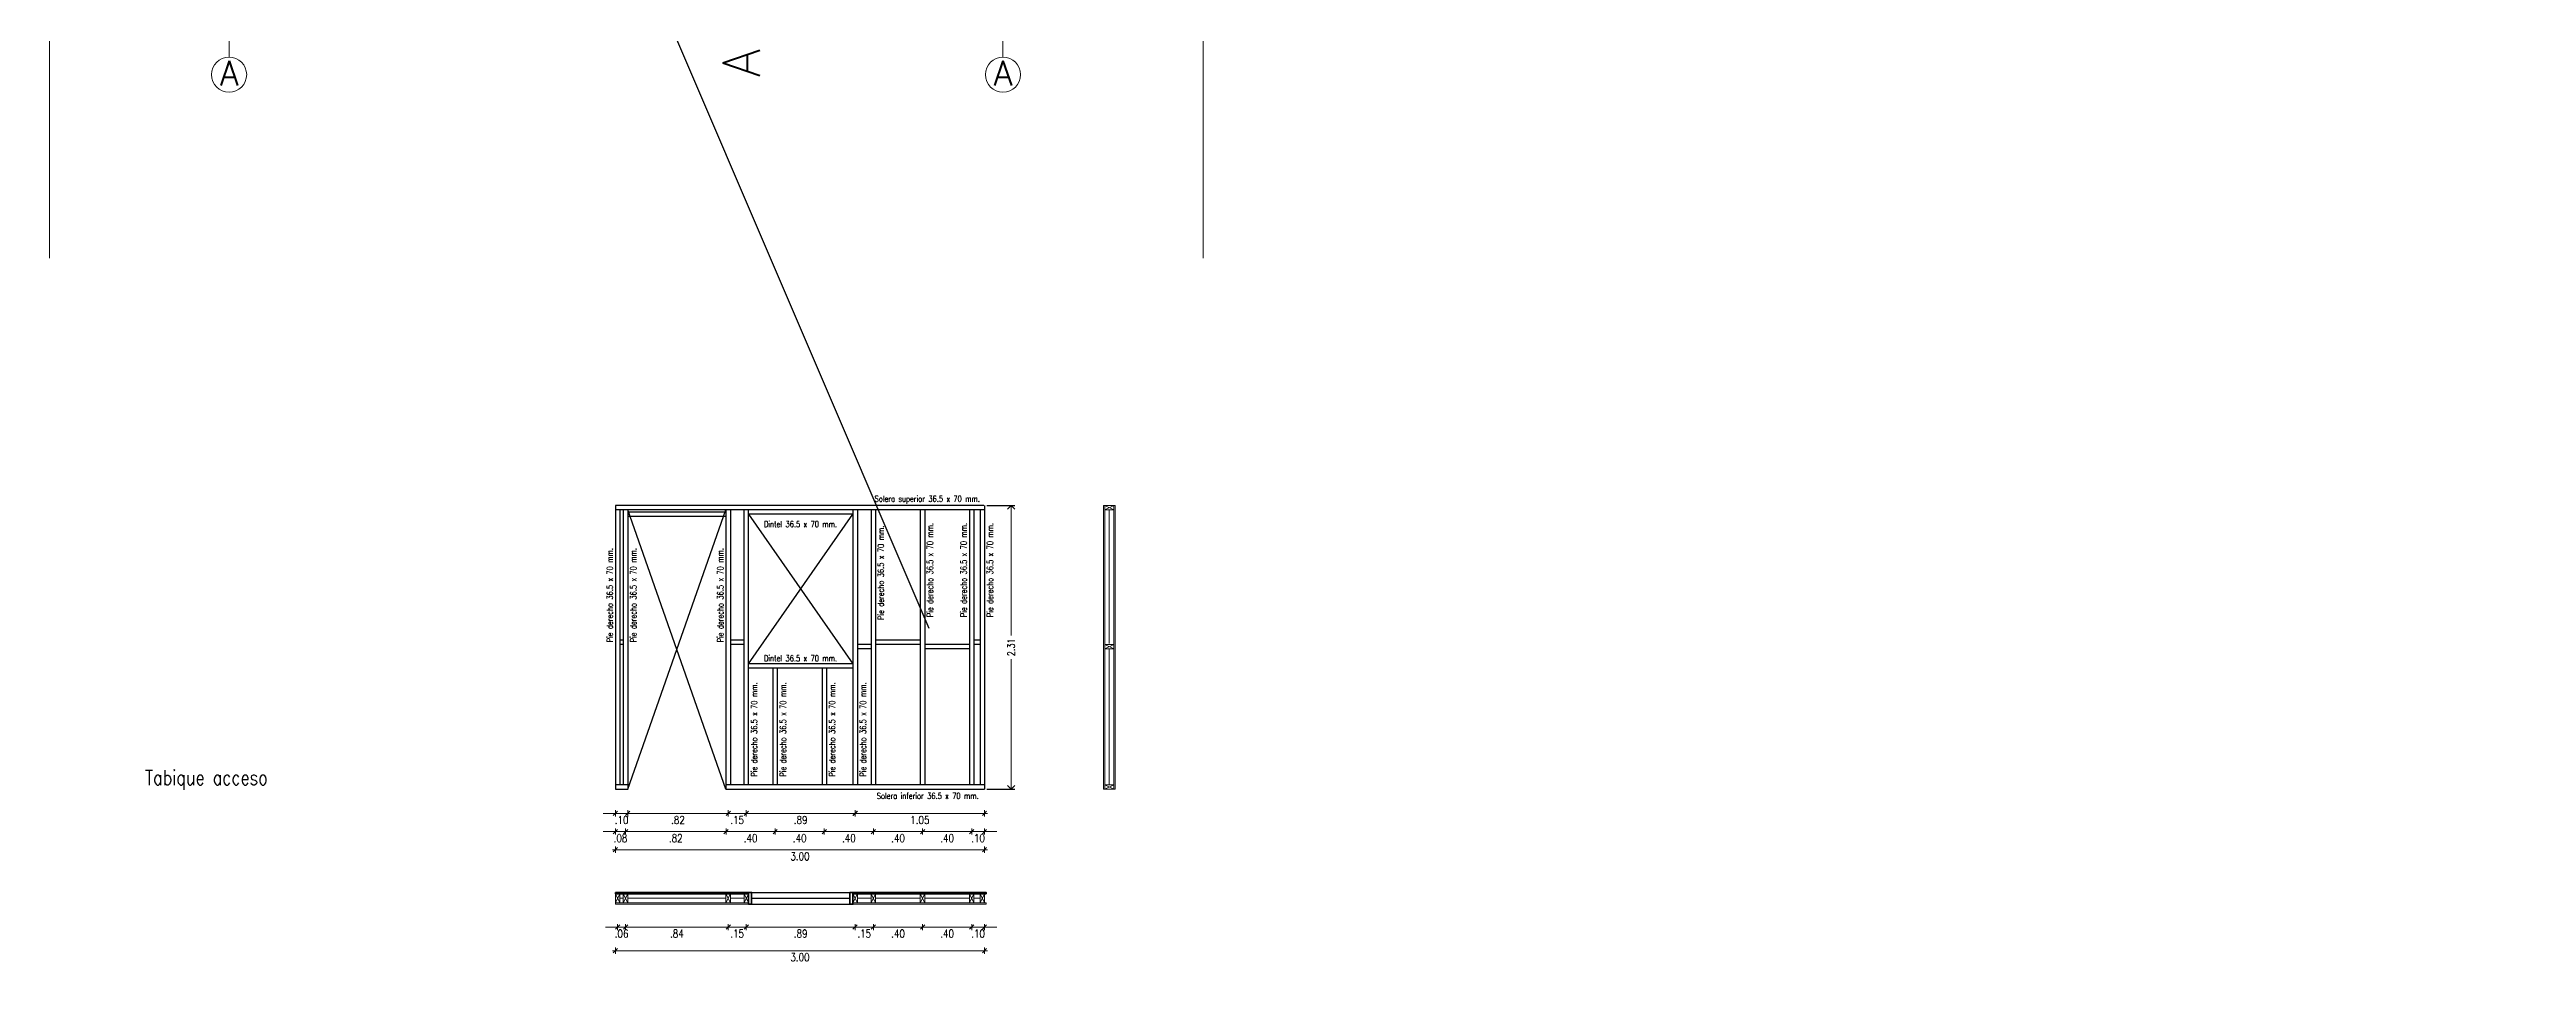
# Model space of a CAD drawing. Header units: metres. Extents: x -2 to 612, y -64 to 156.
# Drawn here: x 352.95 to 373.12, y 14.22 to 21.66 of the extents above; entities that cross this region are included whole.
import ezdxf
from ezdxf import colors
from ezdxf.entities.mleader import LeaderData, LeaderLine
from ezdxf.enums import TextEntityAlignment as Align
from ezdxf.math import Vec2, Vec3

# ---------------------------------------------------------------- set-up
doc = ezdxf.new("R2010")
doc.units = ezdxf.units.M
doc.header["$LTSCALE"] = 5
doc.header["$MEASUREMENT"] = 0
doc.layers.get('0').update_dxf_attribs({"color": 30})
doc.layers.get('DEFPOINTS').update_dxf_attribs({"color": 210})
for name, color, linetype, lineweight in [('A-ANNO-DIMS', 3, 'Continuous', 18), ('A-ANNO-SYMB', 3, 'Continuous', 18), ('A-ANNO-TEXT', 3, 'Continuous', 18), ('A-DETL-MBND', 3, 'Continuous', 18), ('A-ELEV-IDEN', 3, 'Continuous', 18), ('A-ELEV-MBE1', 7, 'Continuous', 35), ('A-ELEV-MBE2', 4, 'Continuous', 25), ('A-SECT-MCUT', 7, 'Continuous', 35), ('A-WALL-PATT', 8, 'Continuous', 18), ('A-WALL-STUD', 3, 'Continuous', 18)]:
    doc.layers.add(name, color=color, linetype=linetype, lineweight=lineweight)
doc.styles.add('E-ROMANS', font='romans.shx', dxfattribs={"width": 0.8})
doc.styles.get("Standard").update_dxf_attribs({"font": 'arial.ttf'})
doc.dimstyles.new('E-0050_ARW_12', dxfattribs={"dimscale": 0.001, "dimtxt": 60, "dimasz": 60, "dimexe": 30, "dimexo": 20, "dimgap": 30, "dimtad": 0, "dimzin": 0, "dimdsep": 46, "dimtxsty": 'E-ROMANS', "dimblk": 'OPEN90', "dimcen": 30, "dimclrd": 256, "dimclre": 256, "dimclrt": 256, "dimadec": 0, "dimazin": 0, "dimtfac": 1, "dimtmove": 1, "dimatfit": 3, "dimldrblk": 'OPEN90', "dimfxl": 1, "dimtfill": 1, "dimtolj": 1, "dimtzin": 0, "dimlwd": -1, "dimarcsym": 0})

# ---------------------------------------------------------------- blocks, each defined once
blk = doc.blocks.new('_Open90')
at = {"color": 0, "linetype": 'ByBlock', "lineweight": -2}
for p, q in [((-0.5, 0.5), (0, 0)), ((0, 0), (-1, 0)), ((0, 0), (-0.5, -0.5))]:
    blk.add_line(p, q, dxfattribs=at)
blk = doc.blocks.new('ARCH TICK 2')
for p, q in [((-1, 0), (0.5, 0)), ((0, 0.5), (0, -0.5))]:
    blk.add_line(p, q)
at = {"color": 0, "linetype": 'ByBlock'}
blk.add_line((-0.35, -0.35), (0.35, 0.35), dxfattribs=at)
at = {"color": 0, "linetype": 'ByBlock', "const_width": 0.106}
blk.add_lwpolyline([(-0.35, -0.35), (0.35, 0.35)], dxfattribs=at)
blk = doc.blocks.new('*D230')
at = {"layer": 'A-ANNO-DIMS', "transparency": 16777216}
blk.add_line((360.111, 15.29), (360.411, 15.29), dxfattribs=at)
at = {"layer": 'DEFPOINTS', "color": 0, "transparency": 16777216}
for p in [(360.061, 15.671), (360.461, 15.671), (360.461, 15.29)]:
    blk.add_point(p, dxfattribs=at)
at = {"layer": 'A-ANNO-DIMS', "transparency": 16777216, "xscale": 0.05, "yscale": 0.05, "zscale": 0.05, "rotation": 180}
blk.add_blockref('ARCH TICK 2', (360.061, 15.29), dxfattribs=at)
at = {"layer": 'A-ANNO-DIMS', "transparency": 16777216, "xscale": 0.05, "yscale": 0.05, "zscale": 0.05}
blk.add_blockref('ARCH TICK 2', (360.461, 15.29), dxfattribs=at)
at = {"layer": 'A-ANNO-DIMS', "transparency": 16777216, "insert": (360.261, 15.236), "char_height": 0.065, "attachment_point": 5, "style": 'E-ROMANS'}
blk.add_mtext('\\A1;.40', dxfattribs=at)
blk = doc.blocks.new('*D231')
at = {"layer": 'A-ANNO-DIMS', "transparency": 16777216}
blk.add_line((358.911, 15.29), (359.211, 15.29), dxfattribs=at)
at = {"layer": 'DEFPOINTS', "color": 0, "transparency": 16777216}
for p in [(358.861, 15.671), (359.261, 15.671), (359.261, 15.29)]:
    blk.add_point(p, dxfattribs=at)
at = {"layer": 'A-ANNO-DIMS', "transparency": 16777216, "xscale": 0.05, "yscale": 0.05, "zscale": 0.05, "rotation": 180}
blk.add_blockref('ARCH TICK 2', (358.861, 15.29), dxfattribs=at)
at = {"layer": 'A-ANNO-DIMS', "transparency": 16777216, "xscale": 0.05, "yscale": 0.05, "zscale": 0.05}
blk.add_blockref('ARCH TICK 2', (359.261, 15.29), dxfattribs=at)
at = {"layer": 'A-ANNO-DIMS', "transparency": 16777216, "insert": (359.061, 15.236), "char_height": 0.065, "attachment_point": 5, "style": 'E-ROMANS'}
blk.add_mtext('\\A1;.40', dxfattribs=at)
blk = doc.blocks.new('*D232')
at = {"layer": 'A-ANNO-DIMS', "transparency": 16777216}
for p, q in [((360.411, 15.29), (360.361, 15.29)), ((360.461, 15.29), (360.565, 15.29)), ((360.615, 15.29), (360.665, 15.29))]:
    blk.add_line(p, q, dxfattribs=at)
at = {"layer": 'DEFPOINTS', "color": 0, "transparency": 16777216}
for p in [(360.461, 15.671), (360.565, 15.671), (360.565, 15.29)]:
    blk.add_point(p, dxfattribs=at)
at = {"layer": 'A-ANNO-DIMS', "transparency": 16777216, "xscale": 0.05, "yscale": 0.05, "zscale": 0.05}
blk.add_blockref('ARCH TICK 2', (360.461, 15.29), dxfattribs=at)
at = {"layer": 'A-ANNO-DIMS', "transparency": 16777216, "xscale": 0.05, "yscale": 0.05, "zscale": 0.05, "rotation": 180}
blk.add_blockref('ARCH TICK 2', (360.565, 15.29), dxfattribs=at)
at = {"layer": 'A-ANNO-DIMS', "transparency": 16777216, "insert": (360.513, 15.236), "char_height": 0.065, "attachment_point": 5, "style": 'E-ROMANS'}
blk.add_mtext('\\A1;.10', dxfattribs=at)
blk = doc.blocks.new('*D233')
at = {"layer": 'A-ANNO-DIMS', "transparency": 16777216}
blk.add_line((357.711, 15.438), (358.429, 15.438), dxfattribs=at)
at = {"layer": 'DEFPOINTS', "color": 0, "transparency": 16777216}
for p in [(357.661, 15.671), (358.479, 15.671), (358.479, 15.438)]:
    blk.add_point(p, dxfattribs=at)
at = {"layer": 'A-ANNO-DIMS', "transparency": 16777216, "xscale": 0.05, "yscale": 0.05, "zscale": 0.05, "rotation": 180}
blk.add_blockref('ARCH TICK 2', (357.661, 15.438), dxfattribs=at)
at = {"layer": 'A-ANNO-DIMS', "transparency": 16777216, "xscale": 0.05, "yscale": 0.05, "zscale": 0.05}
blk.add_blockref('ARCH TICK 2', (358.479, 15.438), dxfattribs=at)
at = {"layer": 'A-ANNO-DIMS', "transparency": 16777216, "insert": (358.07, 15.384), "char_height": 0.065, "attachment_point": 5, "style": 'E-ROMANS'}
blk.add_mtext('\\A1;.82', dxfattribs=at)
blk = doc.blocks.new('*D234')
at = {"layer": 'A-ANNO-DIMS', "transparency": 16777216}
blk.add_line((357.693, 15.29), (358.411, 15.29), dxfattribs=at)
at = {"layer": 'DEFPOINTS', "color": 0, "transparency": 16777216}
for p in [(357.643, 15.671), (358.461, 15.671), (358.461, 15.29)]:
    blk.add_point(p, dxfattribs=at)
at = {"layer": 'A-ANNO-DIMS', "transparency": 16777216, "xscale": 0.05, "yscale": 0.05, "zscale": 0.05, "rotation": 180}
blk.add_blockref('ARCH TICK 2', (357.643, 15.29), dxfattribs=at)
at = {"layer": 'A-ANNO-DIMS', "transparency": 16777216, "xscale": 0.05, "yscale": 0.05, "zscale": 0.05}
blk.add_blockref('ARCH TICK 2', (358.461, 15.29), dxfattribs=at)
at = {"layer": 'A-ANNO-DIMS', "transparency": 16777216, "insert": (358.052, 15.236), "char_height": 0.065, "attachment_point": 5, "style": 'E-ROMANS'}
blk.add_mtext('\\A1;.82', dxfattribs=at)
blk = doc.blocks.new('*D235')
at = {"layer": 'A-ANNO-DIMS', "transparency": 16777216}
for p, q in [((357.511, 15.438), (357.461, 15.438)), ((357.561, 15.438), (357.661, 15.438)), ((357.711, 15.438), (357.761, 15.438))]:
    blk.add_line(p, q, dxfattribs=at)
at = {"layer": 'DEFPOINTS', "color": 0, "transparency": 16777216}
for p in [(357.561, 15.671), (357.661, 15.671), (357.661, 15.438)]:
    blk.add_point(p, dxfattribs=at)
at = {"layer": 'A-ANNO-DIMS', "transparency": 16777216, "xscale": 0.05, "yscale": 0.05, "zscale": 0.05}
blk.add_blockref('ARCH TICK 2', (357.561, 15.438), dxfattribs=at)
at = {"layer": 'A-ANNO-DIMS', "transparency": 16777216, "xscale": 0.05, "yscale": 0.05, "zscale": 0.05, "rotation": 180}
blk.add_blockref('ARCH TICK 2', (357.661, 15.438), dxfattribs=at)
at = {"layer": 'A-ANNO-DIMS', "transparency": 16777216, "insert": (357.611, 15.384), "char_height": 0.065, "attachment_point": 5, "style": 'E-ROMANS'}
blk.add_mtext('\\A1;.10', dxfattribs=at)
blk = doc.blocks.new('*D236')
at = {"layer": 'A-ANNO-DIMS', "lineweight": -2, "transparency": 16777216}
for p, q in [((360.585, 17.945), (360.811, 17.945)), ((360.585, 15.635), (360.811, 15.635))]:
    blk.add_line(p, q, dxfattribs=at)
at = {"layer": 'A-ANNO-DIMS', "transparency": 16777216}
for p, q in [((360.781, 17.885), (360.781, 16.886)), ((360.781, 15.695), (360.781, 16.694))]:
    blk.add_line(p, q, dxfattribs=at)
at = {"layer": 'DEFPOINTS', "color": 0, "transparency": 16777216}
for p in [(360.565, 17.945), (360.781, 17.945), (360.565, 15.635)]:
    blk.add_point(p, dxfattribs=at)
at = {"layer": 'A-ANNO-DIMS', "transparency": 16777216, "xscale": 0.06, "yscale": 0.06, "zscale": 0.06}
for p, rotation in [((360.781, 17.945), 90), ((360.781, 15.635), 270)]:
    blk.add_blockref('_Open90', p, dxfattribs=dict(at, rotation=rotation))
at = {"layer": 'A-ANNO-DIMS', "transparency": 16777216, "insert": (360.781, 16.79), "char_height": 0.06, "attachment_point": 5, "rotation": 90, "style": 'E-ROMANS', "bg_fill": 3, "box_fill_scale": 1.25, "bg_fill_color": 256, "bg_fill_true_color": 13158600, "bg_fill_transparency": 0}
blk.add_mtext('\\A1;2.31', dxfattribs=at)
blk = doc.blocks.new('*D237')
at = {"layer": 'A-ANNO-DIMS', "transparency": 16777216}
blk.add_line((359.711, 15.29), (360.011, 15.29), dxfattribs=at)
at = {"layer": 'DEFPOINTS', "color": 0, "transparency": 16777216}
for p in [(359.661, 15.671), (360.061, 15.671), (360.061, 15.29)]:
    blk.add_point(p, dxfattribs=at)
at = {"layer": 'A-ANNO-DIMS', "transparency": 16777216, "xscale": 0.05, "yscale": 0.05, "zscale": 0.05, "rotation": 180}
blk.add_blockref('ARCH TICK 2', (359.661, 15.29), dxfattribs=at)
at = {"layer": 'A-ANNO-DIMS', "transparency": 16777216, "xscale": 0.05, "yscale": 0.05, "zscale": 0.05}
blk.add_blockref('ARCH TICK 2', (360.061, 15.29), dxfattribs=at)
at = {"layer": 'A-ANNO-DIMS', "transparency": 16777216, "insert": (359.861, 15.236), "char_height": 0.065, "attachment_point": 5, "style": 'E-ROMANS'}
blk.add_mtext('\\A1;.40', dxfattribs=at)
blk = doc.blocks.new('*D238')
at = {"layer": 'A-ANNO-DIMS', "transparency": 16777216}
blk.add_line((359.311, 15.29), (359.611, 15.29), dxfattribs=at)
at = {"layer": 'DEFPOINTS', "color": 0, "transparency": 16777216}
for p in [(359.261, 15.671), (359.661, 15.671), (359.661, 15.29)]:
    blk.add_point(p, dxfattribs=at)
at = {"layer": 'A-ANNO-DIMS', "transparency": 16777216, "xscale": 0.05, "yscale": 0.05, "zscale": 0.05, "rotation": 180}
blk.add_blockref('ARCH TICK 2', (359.261, 15.29), dxfattribs=at)
at = {"layer": 'A-ANNO-DIMS', "transparency": 16777216, "xscale": 0.05, "yscale": 0.05, "zscale": 0.05}
blk.add_blockref('ARCH TICK 2', (359.661, 15.29), dxfattribs=at)
at = {"layer": 'A-ANNO-DIMS', "transparency": 16777216, "insert": (359.461, 15.236), "char_height": 0.065, "attachment_point": 5, "style": 'E-ROMANS'}
blk.add_mtext('\\A1;.40', dxfattribs=at)
blk = doc.blocks.new('*D239')
at = {"layer": 'A-ANNO-DIMS', "transparency": 16777216}
blk.add_line((358.511, 15.29), (358.811, 15.29), dxfattribs=at)
at = {"layer": 'DEFPOINTS', "color": 0, "transparency": 16777216}
for p in [(358.461, 15.671), (358.861, 15.671), (358.861, 15.29)]:
    blk.add_point(p, dxfattribs=at)
at = {"layer": 'A-ANNO-DIMS', "transparency": 16777216, "xscale": 0.05, "yscale": 0.05, "zscale": 0.05, "rotation": 180}
blk.add_blockref('ARCH TICK 2', (358.461, 15.29), dxfattribs=at)
at = {"layer": 'A-ANNO-DIMS', "transparency": 16777216, "xscale": 0.05, "yscale": 0.05, "zscale": 0.05}
blk.add_blockref('ARCH TICK 2', (358.861, 15.29), dxfattribs=at)
at = {"layer": 'A-ANNO-DIMS', "transparency": 16777216, "insert": (358.661, 15.236), "char_height": 0.065, "attachment_point": 5, "style": 'E-ROMANS'}
blk.add_mtext('\\A1;.40', dxfattribs=at)
blk = doc.blocks.new('*D240')
at = {"layer": 'A-ANNO-DIMS', "transparency": 16777216}
for p, q in [((357.511, 15.29), (357.461, 15.29)), ((357.561, 15.29), (357.643, 15.29)), ((357.693, 15.29), (357.743, 15.29))]:
    blk.add_line(p, q, dxfattribs=at)
at = {"layer": 'DEFPOINTS', "color": 0, "transparency": 16777216}
for p in [(357.561, 15.671), (357.643, 15.671), (357.643, 15.29)]:
    blk.add_point(p, dxfattribs=at)
at = {"layer": 'A-ANNO-DIMS', "transparency": 16777216, "xscale": 0.05, "yscale": 0.05, "zscale": 0.05}
blk.add_blockref('ARCH TICK 2', (357.561, 15.29), dxfattribs=at)
at = {"layer": 'A-ANNO-DIMS', "transparency": 16777216, "xscale": 0.05, "yscale": 0.05, "zscale": 0.05, "rotation": 180}
blk.add_blockref('ARCH TICK 2', (357.643, 15.29), dxfattribs=at)
at = {"layer": 'A-ANNO-DIMS', "transparency": 16777216, "insert": (357.602, 15.236), "char_height": 0.065, "attachment_point": 5, "style": 'E-ROMANS'}
blk.add_mtext('\\A1;.08', dxfattribs=at)
blk = doc.blocks.new('*D241')
at = {"layer": 'A-ANNO-DIMS', "transparency": 16777216}
blk.add_line((357.611, 15.142), (360.515, 15.142), dxfattribs=at)
at = {"layer": 'DEFPOINTS', "color": 0, "transparency": 16777216}
for p in [(357.561, 15.635), (360.565, 15.635), (360.565, 15.142)]:
    blk.add_point(p, dxfattribs=at)
at = {"layer": 'A-ANNO-DIMS', "transparency": 16777216, "xscale": 0.05, "yscale": 0.05, "zscale": 0.05, "rotation": 180}
blk.add_blockref('ARCH TICK 2', (357.561, 15.142), dxfattribs=at)
at = {"layer": 'A-ANNO-DIMS', "transparency": 16777216, "xscale": 0.05, "yscale": 0.05, "zscale": 0.05}
blk.add_blockref('ARCH TICK 2', (360.565, 15.142), dxfattribs=at)
at = {"layer": 'A-ANNO-DIMS', "transparency": 16777216, "insert": (359.063, 15.088), "char_height": 0.065, "attachment_point": 5, "style": 'E-ROMANS'}
blk.add_mtext('\\A1;3.00', dxfattribs=at)
blk = doc.blocks.new('*D242')
at = {"layer": 'A-ANNO-DIMS', "transparency": 16777216}
for p, q in [((358.429, 15.438), (358.379, 15.438)), ((358.479, 15.438), (358.626, 15.438)), ((358.676, 15.438), (358.726, 15.438))]:
    blk.add_line(p, q, dxfattribs=at)
at = {"layer": 'DEFPOINTS', "color": 0, "transparency": 16777216}
for p in [(358.479, 15.671), (358.626, 15.671), (358.626, 15.438)]:
    blk.add_point(p, dxfattribs=at)
at = {"layer": 'A-ANNO-DIMS', "transparency": 16777216, "xscale": 0.05, "yscale": 0.05, "zscale": 0.05}
blk.add_blockref('ARCH TICK 2', (358.479, 15.438), dxfattribs=at)
at = {"layer": 'A-ANNO-DIMS', "transparency": 16777216, "xscale": 0.05, "yscale": 0.05, "zscale": 0.05, "rotation": 180}
blk.add_blockref('ARCH TICK 2', (358.626, 15.438), dxfattribs=at)
at = {"layer": 'A-ANNO-DIMS', "transparency": 16777216, "insert": (358.552, 15.384), "char_height": 0.065, "attachment_point": 5, "style": 'E-ROMANS'}
blk.add_mtext('\\A1;.15', dxfattribs=at)
blk = doc.blocks.new('*D243')
at = {"layer": 'A-ANNO-DIMS', "transparency": 16777216}
blk.add_line((358.676, 15.438), (359.462, 15.438), dxfattribs=at)
at = {"layer": 'DEFPOINTS', "color": 0, "transparency": 16777216}
for p in [(358.626, 15.671), (359.512, 15.671), (359.512, 15.438)]:
    blk.add_point(p, dxfattribs=at)
at = {"layer": 'A-ANNO-DIMS', "transparency": 16777216, "xscale": 0.05, "yscale": 0.05, "zscale": 0.05, "rotation": 180}
blk.add_blockref('ARCH TICK 2', (358.626, 15.438), dxfattribs=at)
at = {"layer": 'A-ANNO-DIMS', "transparency": 16777216, "xscale": 0.05, "yscale": 0.05, "zscale": 0.05}
blk.add_blockref('ARCH TICK 2', (359.512, 15.438), dxfattribs=at)
at = {"layer": 'A-ANNO-DIMS', "transparency": 16777216, "insert": (359.069, 15.384), "char_height": 0.065, "attachment_point": 5, "style": 'E-ROMANS'}
blk.add_mtext('\\A1;.89', dxfattribs=at)
blk = doc.blocks.new('*D244')
at = {"layer": 'A-ANNO-DIMS', "transparency": 16777216}
blk.add_line((359.563, 15.438), (360.515, 15.438), dxfattribs=at)
at = {"layer": 'DEFPOINTS', "color": 0, "transparency": 16777216}
for p in [(359.513, 15.671), (360.565, 15.671), (360.565, 15.438)]:
    blk.add_point(p, dxfattribs=at)
at = {"layer": 'A-ANNO-DIMS', "transparency": 16777216, "xscale": 0.05, "yscale": 0.05, "zscale": 0.05, "rotation": 180}
blk.add_blockref('ARCH TICK 2', (359.513, 15.438), dxfattribs=at)
at = {"layer": 'A-ANNO-DIMS', "transparency": 16777216, "xscale": 0.05, "yscale": 0.05, "zscale": 0.05}
blk.add_blockref('ARCH TICK 2', (360.565, 15.438), dxfattribs=at)
at = {"layer": 'A-ANNO-DIMS', "transparency": 16777216, "insert": (360.039, 15.384), "char_height": 0.065, "attachment_point": 5, "style": 'E-ROMANS'}
blk.add_mtext('\\A1;1.05', dxfattribs=at)
blk = doc.blocks.new('*D385')
at = {"layer": 'A-ANNO-DIMS', "transparency": 16777216}
for p, q in [((357.529, 14.512), (357.479, 14.512)), ((357.643, 14.512), (357.579, 14.512)), ((357.693, 14.512), (357.743, 14.512))]:
    blk.add_line(p, q, dxfattribs=at)
at = {"layer": 'DEFPOINTS', "color": 0, "transparency": 16777216}
for p in [(357.579, 14.747), (357.643, 14.747), (357.579, 14.512)]:
    blk.add_point(p, dxfattribs=at)
at = {"layer": 'A-ANNO-DIMS', "transparency": 16777216, "xscale": 0.05, "yscale": 0.05, "zscale": 0.05}
blk.add_blockref('ARCH TICK 2', (357.579, 14.512), dxfattribs=at)
at = {"layer": 'A-ANNO-DIMS', "transparency": 16777216, "xscale": 0.05, "yscale": 0.05, "zscale": 0.05, "rotation": 180}
blk.add_blockref('ARCH TICK 2', (357.643, 14.512), dxfattribs=at)
at = {"layer": 'A-ANNO-DIMS', "transparency": 16777216, "insert": (357.611, 14.459), "char_height": 0.065, "attachment_point": 5, "style": 'E-ROMANS'}
blk.add_mtext('\\A1;.06', dxfattribs=at)
blk = doc.blocks.new('*D386')
at = {"layer": 'A-ANNO-DIMS', "transparency": 16777216}
blk.add_line((358.429, 14.512), (357.693, 14.512), dxfattribs=at)
at = {"layer": 'DEFPOINTS', "color": 0, "transparency": 16777216}
for p in [(357.643, 14.747), (358.479, 14.747), (357.643, 14.512)]:
    blk.add_point(p, dxfattribs=at)
at = {"layer": 'A-ANNO-DIMS', "transparency": 16777216, "xscale": 0.05, "yscale": 0.05, "zscale": 0.05, "rotation": 180}
blk.add_blockref('ARCH TICK 2', (357.643, 14.512), dxfattribs=at)
at = {"layer": 'A-ANNO-DIMS', "transparency": 16777216, "xscale": 0.05, "yscale": 0.05, "zscale": 0.05}
blk.add_blockref('ARCH TICK 2', (358.479, 14.512), dxfattribs=at)
at = {"layer": 'A-ANNO-DIMS', "transparency": 16777216, "insert": (358.061, 14.459), "char_height": 0.065, "attachment_point": 5, "style": 'E-ROMANS'}
blk.add_mtext('\\A1;.84', dxfattribs=at)
blk = doc.blocks.new('*D387')
at = {"layer": 'A-ANNO-DIMS', "transparency": 16777216}
for p, q in [((358.429, 14.512), (358.379, 14.512)), ((358.626, 14.512), (358.479, 14.512)), ((358.676, 14.512), (358.726, 14.512))]:
    blk.add_line(p, q, dxfattribs=at)
at = {"layer": 'DEFPOINTS', "color": 0, "transparency": 16777216}
for p in [(358.479, 14.747), (358.626, 14.747), (358.479, 14.512)]:
    blk.add_point(p, dxfattribs=at)
at = {"layer": 'A-ANNO-DIMS', "transparency": 16777216, "xscale": 0.05, "yscale": 0.05, "zscale": 0.05}
blk.add_blockref('ARCH TICK 2', (358.479, 14.512), dxfattribs=at)
at = {"layer": 'A-ANNO-DIMS', "transparency": 16777216, "xscale": 0.05, "yscale": 0.05, "zscale": 0.05, "rotation": 180}
blk.add_blockref('ARCH TICK 2', (358.626, 14.512), dxfattribs=at)
at = {"layer": 'A-ANNO-DIMS', "transparency": 16777216, "insert": (358.552, 14.459), "char_height": 0.065, "attachment_point": 5, "style": 'E-ROMANS'}
blk.add_mtext('\\A1;.15', dxfattribs=at)
blk = doc.blocks.new('*D388')
at = {"layer": 'A-ANNO-DIMS', "transparency": 16777216}
blk.add_line((359.462, 14.512), (358.676, 14.512), dxfattribs=at)
at = {"layer": 'DEFPOINTS', "color": 0, "transparency": 16777216}
for p in [(358.626, 14.747), (359.512, 14.747), (358.626, 14.512)]:
    blk.add_point(p, dxfattribs=at)
at = {"layer": 'A-ANNO-DIMS', "transparency": 16777216, "xscale": 0.05, "yscale": 0.05, "zscale": 0.05, "rotation": 180}
blk.add_blockref('ARCH TICK 2', (358.626, 14.512), dxfattribs=at)
at = {"layer": 'A-ANNO-DIMS', "transparency": 16777216, "xscale": 0.05, "yscale": 0.05, "zscale": 0.05}
blk.add_blockref('ARCH TICK 2', (359.512, 14.512), dxfattribs=at)
at = {"layer": 'A-ANNO-DIMS', "transparency": 16777216, "insert": (359.069, 14.459), "char_height": 0.065, "attachment_point": 5, "style": 'E-ROMANS'}
blk.add_mtext('\\A1;.89', dxfattribs=at)
blk = doc.blocks.new('*D389')
at = {"layer": 'A-ANNO-DIMS', "transparency": 16777216}
for p, q in [((359.462, 14.512), (359.412, 14.512)), ((359.661, 14.512), (359.512, 14.512)), ((359.711, 14.512), (359.761, 14.512))]:
    blk.add_line(p, q, dxfattribs=at)
at = {"layer": 'DEFPOINTS', "color": 0, "transparency": 16777216}
for p in [(359.512, 14.747), (359.661, 14.747), (359.512, 14.512)]:
    blk.add_point(p, dxfattribs=at)
at = {"layer": 'A-ANNO-DIMS', "transparency": 16777216, "xscale": 0.05, "yscale": 0.05, "zscale": 0.05}
blk.add_blockref('ARCH TICK 2', (359.512, 14.512), dxfattribs=at)
at = {"layer": 'A-ANNO-DIMS', "transparency": 16777216, "xscale": 0.05, "yscale": 0.05, "zscale": 0.05, "rotation": 180}
blk.add_blockref('ARCH TICK 2', (359.661, 14.512), dxfattribs=at)
at = {"layer": 'A-ANNO-DIMS', "transparency": 16777216, "insert": (359.586, 14.459), "char_height": 0.065, "attachment_point": 5, "style": 'E-ROMANS'}
blk.add_mtext('\\A1;.15', dxfattribs=at)
blk = doc.blocks.new('*D390')
at = {"layer": 'A-ANNO-DIMS', "transparency": 16777216}
blk.add_line((360.011, 14.512), (359.711, 14.512), dxfattribs=at)
at = {"layer": 'DEFPOINTS', "color": 0, "transparency": 16777216}
for p in [(359.661, 14.747), (360.061, 14.747), (359.661, 14.512)]:
    blk.add_point(p, dxfattribs=at)
at = {"layer": 'A-ANNO-DIMS', "transparency": 16777216, "xscale": 0.05, "yscale": 0.05, "zscale": 0.05, "rotation": 180}
blk.add_blockref('ARCH TICK 2', (359.661, 14.512), dxfattribs=at)
at = {"layer": 'A-ANNO-DIMS', "transparency": 16777216, "xscale": 0.05, "yscale": 0.05, "zscale": 0.05}
blk.add_blockref('ARCH TICK 2', (360.061, 14.512), dxfattribs=at)
at = {"layer": 'A-ANNO-DIMS', "transparency": 16777216, "insert": (359.861, 14.459), "char_height": 0.065, "attachment_point": 5, "style": 'E-ROMANS'}
blk.add_mtext('\\A1;.40', dxfattribs=at)
blk = doc.blocks.new('*D391')
at = {"layer": 'A-ANNO-DIMS', "transparency": 16777216}
blk.add_line((360.411, 14.512), (360.111, 14.512), dxfattribs=at)
at = {"layer": 'DEFPOINTS', "color": 0, "transparency": 16777216}
for p in [(360.061, 14.747), (360.461, 14.747), (360.061, 14.512)]:
    blk.add_point(p, dxfattribs=at)
at = {"layer": 'A-ANNO-DIMS', "transparency": 16777216, "xscale": 0.05, "yscale": 0.05, "zscale": 0.05, "rotation": 180}
blk.add_blockref('ARCH TICK 2', (360.061, 14.512), dxfattribs=at)
at = {"layer": 'A-ANNO-DIMS', "transparency": 16777216, "xscale": 0.05, "yscale": 0.05, "zscale": 0.05}
blk.add_blockref('ARCH TICK 2', (360.461, 14.512), dxfattribs=at)
at = {"layer": 'A-ANNO-DIMS', "transparency": 16777216, "insert": (360.261, 14.459), "char_height": 0.065, "attachment_point": 5, "style": 'E-ROMANS'}
blk.add_mtext('\\A1;.40', dxfattribs=at)
blk = doc.blocks.new('*D392')
at = {"layer": 'A-ANNO-DIMS', "transparency": 16777216}
for p, q in [((360.411, 14.512), (360.361, 14.512)), ((360.565, 14.512), (360.461, 14.512)), ((360.615, 14.512), (360.665, 14.512))]:
    blk.add_line(p, q, dxfattribs=at)
at = {"layer": 'DEFPOINTS', "color": 0, "transparency": 16777216}
for p in [(360.461, 14.747), (360.565, 14.747), (360.461, 14.512)]:
    blk.add_point(p, dxfattribs=at)
at = {"layer": 'A-ANNO-DIMS', "transparency": 16777216, "xscale": 0.05, "yscale": 0.05, "zscale": 0.05}
blk.add_blockref('ARCH TICK 2', (360.461, 14.512), dxfattribs=at)
at = {"layer": 'A-ANNO-DIMS', "transparency": 16777216, "xscale": 0.05, "yscale": 0.05, "zscale": 0.05, "rotation": 180}
blk.add_blockref('ARCH TICK 2', (360.565, 14.512), dxfattribs=at)
at = {"layer": 'A-ANNO-DIMS', "transparency": 16777216, "insert": (360.513, 14.459), "char_height": 0.065, "attachment_point": 5, "style": 'E-ROMANS'}
blk.add_mtext('\\A1;.10', dxfattribs=at)
blk = doc.blocks.new('*D393')
at = {"layer": 'A-ANNO-DIMS', "transparency": 16777216}
blk.add_line((360.515, 14.32), (357.611, 14.32), dxfattribs=at)
at = {"layer": 'DEFPOINTS', "color": 0, "transparency": 16777216}
for p in [(357.561, 14.747), (360.565, 14.747), (357.561, 14.32)]:
    blk.add_point(p, dxfattribs=at)
at = {"layer": 'A-ANNO-DIMS', "transparency": 16777216, "xscale": 0.05, "yscale": 0.05, "zscale": 0.05, "rotation": 180}
blk.add_blockref('ARCH TICK 2', (357.561, 14.32), dxfattribs=at)
at = {"layer": 'A-ANNO-DIMS', "transparency": 16777216, "xscale": 0.05, "yscale": 0.05, "zscale": 0.05}
blk.add_blockref('ARCH TICK 2', (360.565, 14.32), dxfattribs=at)
at = {"layer": 'A-ANNO-DIMS', "transparency": 16777216, "insert": (359.063, 14.267), "char_height": 0.065, "attachment_point": 5, "style": 'E-ROMANS'}
blk.add_mtext('\\A1;3.00', dxfattribs=at)

msp = doc.modelspace()

# ---------------------------------------------------------------- linework, layer by layer
at = {"layer": 'A-ANNO-SYMB'}
for p, q in [((354.4161, 33.61894), (354.4161, 21.59535)), ((360.71514, 33.61894), (360.71514, 21.59535))]:
    msp.add_line(p, q, dxfattribs=at)
for centre in [(354.4161, 21.45232), (360.71514, 21.45232)]:
    msp.add_circle(centre, 0.14303, dxfattribs=at)
at = {"layer": 'A-DETL-MBND'}
for p, q in [((361.54349, 15.67101), (361.54348, 17.94501)), ((361.54349, 15.63501), (361.53248, 15.63501)), ((361.62849, 15.63501), (361.61849, 15.63501))]:
    msp.add_line(p, q, dxfattribs=at)
for points in [[(361.53248, 15.63501), (361.53248, 17.94501)], [(361.54349, 17.94501), (361.53248, 17.94501)], [(361.61849, 15.63501), (361.61849, 17.94501)], [(361.61849, 17.94501), (361.62849, 17.94501)], [(361.62849, 17.94501), (361.62849, 15.63501)]]:
    msp.add_lwpolyline(points, dxfattribs=at)
for points in [[(358.64415, 14.7091), (358.64415, 14.6981), (357.56059, 14.6981), (357.56059, 14.70911)], [(360.57769, 14.7091), (360.57769, 14.6981), (359.49414, 14.6981), (359.49414, 14.7091)]]:
    msp.add_lwpolyline(points, close=True, dxfattribs=at)
at = {"layer": 'A-ELEV-IDEN'}
for points in [[(352.95452, 34.02639), (352.95452, 19.95747)], [(362.34492, 34.02639), (362.34492, 19.95747)]]:
    msp.add_lwpolyline(points, dxfattribs=at)
at = {"layer": 'A-ELEV-MBE1'}
for points in [[(358.64414, 14.7941), (358.66914, 14.7941), (358.66915, 14.6981), (358.64415, 14.6981)], [(359.46914, 14.7941), (359.49414, 14.7941), (359.49414, 14.6981), (359.46914, 14.6981)]]:
    msp.add_lwpolyline(points, close=True, dxfattribs=at)
at = {"layer": 'A-ELEV-MBE2'}
for p, q in [((357.56059, 17.94501), (357.56059, 15.63501)), ((360.56459, 17.94501), (360.56459, 15.63501)), ((357.59659, 17.90901), (357.59659, 15.67101)), ((357.62459, 17.90901), (357.62459, 15.67101)), ((357.66059, 17.90901), (357.66059, 15.63501)), ((358.46059, 17.90901), (358.46059, 15.63501)), ((358.49659, 17.90901), (358.49659, 15.67101)), ((359.49414, 17.90901), (359.49414, 15.67101)), ((359.49414, 17.85501), (359.49414, 16.65501)), ((359.53014, 17.90901), (359.53014, 15.67101)), ((359.64259, 17.90901), (359.64259, 15.67101)), ((359.67859, 17.90901), (359.67859, 15.67101)), ((360.04259, 17.90901), (360.04259, 15.67101)), ((360.07859, 17.90901), (360.07859, 15.67101)), ((360.44259, 17.90901), (360.44259, 15.67101)), ((360.52859, 17.90901), (360.52859, 15.67101)), ((358.84259, 16.61901), (358.84259, 15.67101)), ((358.87859, 16.61901), (358.87859, 15.67101)), ((359.24259, 16.61901), (359.24259, 15.67101)), ((359.27859, 16.61901), (359.27859, 15.67101)), ((358.66914, 14.7941), (359.46914, 14.7941)), ((358.66915, 14.6981), (359.46914, 14.6981))]:
    msp.add_line(p, q, dxfattribs=at)
at = {"layer": 'A-ELEV-MBE2', "color": 252}
msp.add_line((359.46914, 14.7461), (358.66914, 14.7461), dxfattribs=at)
at = {"layer": 'A-ELEV-MBE2'}
for points in [[(360.56059, 17.94501), (357.56059, 17.94501)], [(360.56059, 17.90901), (357.56059, 17.90901)], [(358.46059, 17.89101), (357.66059, 17.89101)], [(358.46059, 17.85501), (357.66059, 17.85501)], [(358.60814, 15.67101), (358.60814, 17.90901)], [(359.49414, 17.90901), (358.64414, 17.90901)], [(358.64414, 15.67101), (358.64414, 17.90901)], [(359.49414, 17.87301), (358.64414, 17.87301)], [(357.62459, 16.84901), (357.59659, 16.84901)], [(357.62459, 16.81301), (357.59659, 16.81301)], [(358.60814, 16.84901), (358.49659, 16.84901)], [(358.60814, 16.81301), (358.49659, 16.81301)], [(359.64259, 16.81301), (359.53014, 16.81301)], [(359.64259, 16.77701), (359.53014, 16.77701)], [(360.04259, 16.84901), (359.67859, 16.84901)], [(360.04259, 16.81301), (359.67859, 16.81301)], [(360.44259, 16.81301), (360.07859, 16.81301)], [(360.44259, 16.77701), (360.07859, 16.77701)], [(360.52859, 16.84901), (360.47859, 16.84901)], [(360.52859, 16.81301), (360.47859, 16.81301)], [(359.49414, 16.65501), (358.64414, 16.65501)], [(359.49414, 16.61901), (358.64414, 16.61901)], [(357.66059, 15.67101), (357.56059, 15.67101)], [(357.56059, 15.63501), (357.66059, 15.63501)], [(360.56459, 15.67101), (358.46059, 15.67101)], [(358.46059, 15.63501), (360.56459, 15.63501)]]:
    msp.add_lwpolyline(points, dxfattribs=at)
at = {"layer": 'A-ELEV-MBE2', "color": 252}
for points in [[(358.46059, 15.63501), (357.66059, 17.90901)], [(357.66059, 15.63501), (358.46059, 17.90901)], [(358.64414, 17.87301), (359.49414, 16.65501)], [(358.64414, 16.65501), (359.49414, 17.87301)]]:
    msp.add_lwpolyline(points, dxfattribs=at)
at = {"layer": 'A-SECT-MCUT'}
for points in [[(357.56059, 14.7941), (358.64414, 14.7941), (358.64414, 14.7841), (357.56059, 14.7841)], [(359.49414, 14.7941), (360.57769, 14.7941), (360.57769, 14.7841), (359.49414, 14.7841)]]:
    msp.add_lwpolyline(points, close=True, dxfattribs=at)
at = {"layer": 'A-WALL-PATT', "ltscale": 0.1}
for p, q in [((361.58099, 17.90901), (361.58099, 16.82001)), ((361.58099, 16.77701), (361.58099, 15.67101)), ((357.62459, 14.7466), (357.59659, 14.7466))]:
    msp.add_line(p, q, dxfattribs=at)
at = {"layer": 'A-WALL-PATT', "ltscale": 1.5}
for p, q in [((358.46059, 14.7466), (357.66059, 14.7466)), ((358.49659, 14.7466), (358.60814, 14.7466)), ((359.67859, 14.7466), (360.04259, 14.7466)), ((360.07859, 14.7466), (360.44259, 14.7466)), ((360.47859, 14.7466), (360.52859, 14.7466))]:
    msp.add_line(p, q, dxfattribs=at)
msp.add_lwpolyline([(359.64259, 14.7466), (359.53014, 14.7466)], dxfattribs=at)
at = {"layer": 'A-WALL-STUD'}
for p, q in [((361.54349, 17.90901), (361.61849, 17.94501)), ((361.61849, 17.90901), (361.54349, 17.94501)), ((361.54349, 16.77701), (361.61849, 16.81301)), ((361.61849, 16.77701), (361.54349, 16.81301)), ((361.54349, 15.63501), (361.61849, 15.67101)), ((361.61849, 15.63501), (361.54349, 15.67101)), ((357.56059, 14.7091), (357.59659, 14.7841)), ((357.56059, 14.7841), (357.59659, 14.7091)), ((357.62459, 14.7091), (357.66059, 14.7841)), ((357.62459, 14.7841), (357.66059, 14.7091)), ((358.46059, 14.7091), (358.49659, 14.7841)), ((358.46059, 14.7841), (358.49659, 14.7091)), ((358.60814, 14.7091), (358.64414, 14.7841)), ((358.60814, 14.7841), (358.64414, 14.7091)), ((359.49414, 14.7091), (359.53014, 14.7841)), ((359.49414, 14.7841), (359.53014, 14.7091)), ((359.64259, 14.7091), (359.67859, 14.7841)), ((359.64259, 14.7841), (359.67859, 14.7091)), ((360.04259, 14.7091), (360.07859, 14.7841)), ((360.04259, 14.7841), (360.07859, 14.7091)), ((360.44259, 14.7091), (360.47859, 14.7841)), ((360.44259, 14.7841), (360.47859, 14.7091)), ((360.52859, 14.7091), (360.56459, 14.7841)), ((360.52859, 14.7841), (360.56459, 14.7091))]:
    msp.add_line(p, q, dxfattribs=at)
for points in [[(361.54349, 17.90901), (361.61849, 17.90901), (361.61849, 17.94501), (361.54349, 17.94501)], [(361.54349, 16.77701), (361.61849, 16.77701), (361.61849, 16.81301), (361.54349, 16.81301)], [(361.54349, 15.63501), (361.61849, 15.63501), (361.61849, 15.67101), (361.54349, 15.67101)], [(357.56059, 14.7091), (357.56059, 14.7841), (357.59659, 14.7841), (357.59659, 14.7091)], [(357.62459, 14.7091), (357.62459, 14.7841), (357.66059, 14.7841), (357.66059, 14.7091)], [(358.46059, 14.7091), (358.46059, 14.7841), (358.49659, 14.7841), (358.49659, 14.7091)], [(358.60814, 14.7091), (358.60814, 14.7841), (358.64414, 14.7841), (358.64414, 14.7091)], [(359.49414, 14.7091), (359.49414, 14.7841), (359.53014, 14.7841), (359.53014, 14.7091)], [(359.64259, 14.7091), (359.64259, 14.7841), (359.67859, 14.7841), (359.67859, 14.7091)], [(360.04259, 14.7091), (360.04259, 14.7841), (360.07859, 14.7841), (360.07859, 14.7091)], [(360.44259, 14.7091), (360.44259, 14.7841), (360.47859, 14.7841), (360.47859, 14.7091)], [(360.52859, 14.7091), (360.52859, 14.7841), (360.56459, 14.7841), (360.56459, 14.7091)]]:
    msp.add_lwpolyline(points, close=True, dxfattribs=at)

# ---------------------------------------------------------------- texts
at = {"layer": 'A-ANNO-TEXT', "attachment_point": 5, "style": 'E-ROMANS'}
for s, insert, char_height in [('\\pi-0.15,l0.15,t0.15;Solera superior 36.5 x 70 mm.', (360.09921, 17.99071), 0.05), ('\\pi-0.15,l0.15,t0.15;Dintel 36.5 x 70 mm.', (359.06754, 17.79289), 0.05), ('\\pi-0.15,l0.15,t0.15;Dintel 36.5 x 70 mm.', (359.06754, 16.70071), 0.05), ('\\pi-0.36,l0.36,t0.36;Tabique acceso', (354.23116, 15.7087), 0.12), ('\\pi-0.15,l0.15,t0.15;Solera inferior 36.5 x 70 mm.', (360.1032, 15.58091), 0.05)]:
    msp.add_mtext(s, dxfattribs=dict(at, insert=insert, char_height=char_height))
at = {"layer": 'A-ANNO-TEXT', "char_height": 0.05, "attachment_point": 5, "rotation": 90, "style": 'E-ROMANS'}
for insert in [(359.72089, 17.39591), (360.12089, 17.41891), (360.3949, 17.41891), (360.61028, 17.41891), (357.5149, 17.21363), (357.70629, 17.21363), (358.4149, 17.21363), (358.68984, 16.12028), (358.92429, 16.12028), (359.32429, 16.12028), (359.57583, 16.12028)]:
    msp.add_mtext('\\pi-0.15,l0.15,t0.15;Pie derecho 36.5 x 70 mm.', dxfattribs=dict(at, insert=insert))
at = {"layer": 'A-ANNO-TEXT', "style": 'E-ROMANS'}
msp.add_attdef('A', text='CORTE', height=0.299796, rotation=90, dxfattribs=at).set_placement((358.58511, 21.43315), align=Align.MIDDLE_LEFT)
for p in [(354.4161, 21.46346), (360.71514, 21.46346)]:
    msp.add_attdef('A', text='0.00', height=0.2, dxfattribs=at).set_placement(p, align=Align.MIDDLE_CENTER)

# ---------------------------------------------------------------- dimensions: what is measured, and where the dimension line sits
at = {"layer": 'A-ANNO-DIMS'}
for base, p1, p2, picture, middle in [((357.66059, 15.43759), (357.56059, 15.67101), (357.66059, 15.67101), '*D235', (357.61059, 15.38418)), ((357.64259, 15.28969), (357.56059, 15.67101), (357.64259, 15.67101), '*D240', (357.60159, 15.23628)), ((358.46059, 15.28969), (357.64259, 15.67101), (358.46059, 15.67101), '*D234', (358.05159, 15.23628)), ((358.47859, 15.43759), (357.66059, 15.67101), (358.47859, 15.67101), '*D233', (358.06959, 15.38418)), ((358.62614, 15.43759), (358.47859, 15.67101), (358.62614, 15.67101), '*D242', (358.55237, 15.38418)), ((358.86059, 15.28969), (358.46059, 15.67101), (358.86059, 15.67101), '*D239', (358.66059, 15.23628)), ((359.51214, 15.43759), (358.62614, 15.67101), (359.51214, 15.67101), '*D243', (359.06914, 15.38418)), ((359.26059, 15.28969), (358.86059, 15.67101), (359.26059, 15.67101), '*D231', (359.06059, 15.23628)), ((359.66059, 15.28969), (359.26059, 15.67101), (359.66059, 15.67101), '*D238', (359.46059, 15.23628)), ((360.06059, 15.28969), (359.66059, 15.67101), (360.06059, 15.67101), '*D237', (359.86059, 15.23628)), ((360.46059, 15.28969), (360.06059, 15.67101), (360.46059, 15.67101), '*D230', (360.26059, 15.23628)), ((360.56459, 15.28969), (360.46059, 15.67101), (360.56459, 15.67101), '*D232', (360.51259, 15.23628))]:
    dim = msp.add_linear_dim(base=base, p1=p1, p2=p2, dimstyle='E-0050_ARW_12', dxfattribs=at)
    dim.commit()
    dim.dimension.update_dxf_attribs({"geometry": picture, "text_midpoint": middle})
for base, p1, p2, picture, middle in [((357.57859, 14.51245), (357.64259, 14.7466), (357.57859, 14.7466), '*D385', (357.61059, 14.45905)), ((357.56059, 14.32028), (360.56459, 14.7466), (357.56059, 14.7466), '*D393', (359.06259, 14.26688)), ((357.64259, 14.51245), (358.47859, 14.7466), (357.64259, 14.7466), '*D386', (358.06059, 14.45905)), ((358.47859, 14.51245), (358.62614, 14.7466), (358.47859, 14.7466), '*D387', (358.55237, 14.45905)), ((358.62614, 14.51245), (359.51214, 14.7466), (358.62614, 14.7466), '*D388', (359.06914, 14.45905)), ((359.51214, 14.51245), (359.66059, 14.7466), (359.51214, 14.7466), '*D389', (359.58636, 14.45905)), ((359.66059, 14.51245), (360.06059, 14.7466), (359.66059, 14.7466), '*D390', (359.86059, 14.45905)), ((360.06059, 14.51245), (360.46059, 14.7466), (360.06059, 14.7466), '*D391', (360.26059, 14.45905)), ((360.46059, 14.51245), (360.56459, 14.7466), (360.46059, 14.7466), '*D392', (360.51259, 14.45905))]:
    dim = msp.add_linear_dim(base=base, p1=p1, p2=p2, angle=180, dimstyle='E-0050_ARW_12', dxfattribs=at)
    dim.commit()
    dim.dimension.update_dxf_attribs({"geometry": picture, "text_midpoint": middle})

# ---------------------------------------------------------------- leaders
at = {"layer": 'A-ANNO-SYMB'}
ml = msp.add_multileader_mtext('Standard', dxfattribs=at)
ml.set_content('', color=256)
ml.set_leader_properties()
ml.set_arrow_properties(name='OPEN90')
ml.build(insert=Vec2(0, 0))
ml.multileader.update_dxf_attribs({"text_right_attachment_type": 6, "dogleg_length": 0.36, "arrow_head_size": 20})
ctx = ml.context
ctx.base_point, ctx.arrow_head_size, ctx.plane_origin = Vec3(355.33943, 29.7735), 20, Vec3(354.55259, 29.94462)
ctx.right_attachment = 6
notes = []
notes.append((ctx, [(0, (1, 1, 0), (354.97943, 29.7735), (1, 0), 0.36, [(0, [(354.55259, 29.94462)], 0, [])])]))
ctx.mtext.insert, ctx.mtext.flow_direction = Vec3(357.33943, 31.7735), 5
for ctx, leaders in notes:
    for number, flags, end, landing, length, lines in leaders:
        leader = LeaderData()
        leader.index, (leader.has_last_leader_line, leader.has_dogleg_vector, leader.attachment_direction) = number, flags
        leader.last_leader_point, leader.dogleg_vector, leader.dogleg_length = Vec3(end), Vec3(landing), length
        for number, points, colour, breaks in lines:
            line = LeaderLine()
            line.index, line.vertices, line.color, line.breaks = number, Vec3.list(points), colors.encode_raw_color(colour), breaks
            leader.lines.append(line)
        ctx.leaders.append(leader)

# ---------------------------------------------------------------- next in the draw order: dimensions: what is measured, and where the dimension line sits
at = {"layer": 'A-ANNO-DIMS'}
dim = msp.add_linear_dim(base=(360.78097, 17.94501), p1=(360.56459, 15.63501), p2=(360.56459, 17.94501), angle=90, dimstyle='E-0050_ARW_12', override={"dimfxl": 0.3}, dxfattribs=at)
dim.commit()
dim.dimension.update_dxf_attribs({"geometry": '*D236', "text_midpoint": (360.78097, 16.79001)})

# ---------------------------------------------------------------- next in the draw order: linework, layer by layer
at = {"layer": 'A-ELEV-MBE2'}
msp.add_line((360.47859, 17.90901), (360.47859, 15.67101), dxfattribs=at)

# ---------------------------------------------------------------- next in the draw order: dimensions: what is measured, and where the dimension line sits
at = {"layer": 'A-ANNO-DIMS'}
for base, p1, p2, picture, middle in [((360.56459, 15.14179), (357.56059, 15.63501), (360.56459, 15.63501), '*D241', (359.06259, 15.08839)), ((360.56459, 15.43759), (359.51259, 15.67101), (360.56459, 15.67101), '*D244', (360.03859, 15.38418))]:
    dim = msp.add_linear_dim(base=base, p1=p1, p2=p2, dimstyle='E-0050_ARW_12', dxfattribs=at)
    dim.commit()
    dim.dimension.update_dxf_attribs({"geometry": picture, "text_midpoint": middle})

doc.saveas('drawing.dxf')
